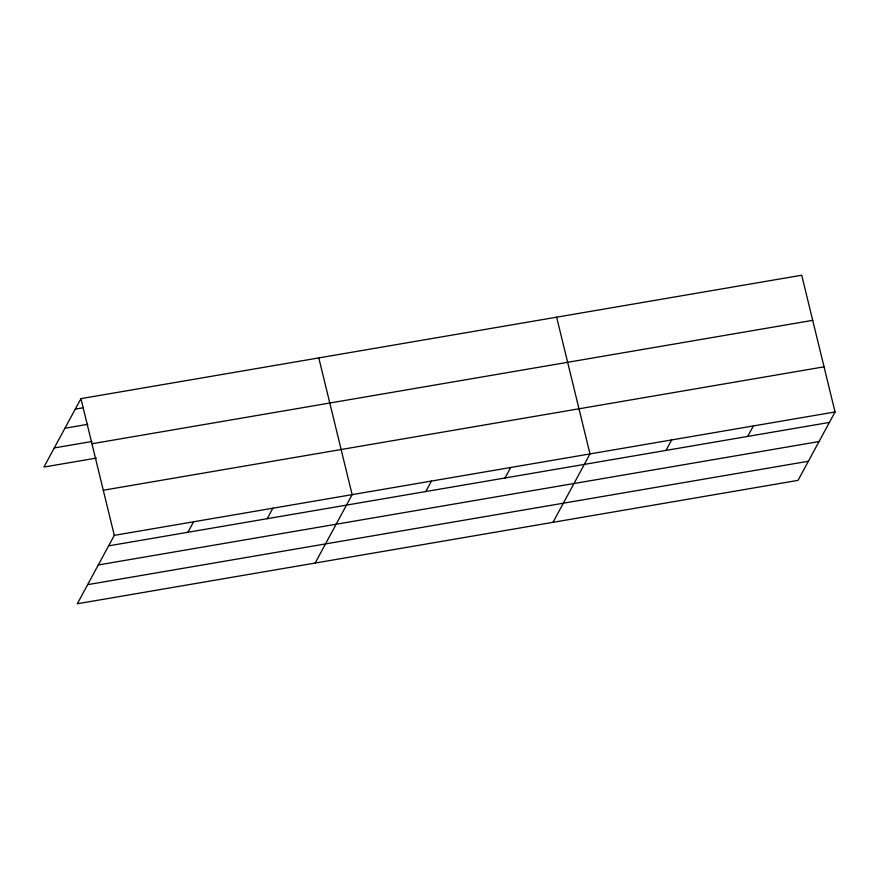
<?xml version="1.0" encoding="UTF-8"?>
<svg xmlns="http://www.w3.org/2000/svg" width="879" height="879" viewBox="0 0 879 879"><rect width="100%" height="100%" fill="white"/><g stroke="black" fill="none" stroke-linecap="round" stroke-linejoin="round"><path stroke-width="1.32" d="M80.945 398.637L114.292 535.366L77.297 603.774L798.055 480.363L835.05 411.954L801.703 275.226L80.945 398.637L43.95 467.046L96.36 458.08M187.908 532.267L193.578 521.785M267.194 518.698L272.864 508.216M315.154 563.054L352.138 494.635L318.791 357.907M425.755 491.548L431.424 481.066M505.04 477.967L510.71 467.485M553.001 522.324L589.996 453.905L556.638 317.187M666.007 450.411L671.677 439.929M747.699 436.423L753.369 425.941M75.275 409.12L83.34 407.735M64.936 428.238L87.779 424.326M54.289 447.927L91.91 441.489M91.943 443.752L812.701 320.341M103.282 490.24L824.041 366.829M114.292 535.366L835.05 411.954M108.622 545.848L829.38 422.436M98.283 564.966L819.041 441.555M87.636 584.656L808.394 461.244"/></g></svg>
